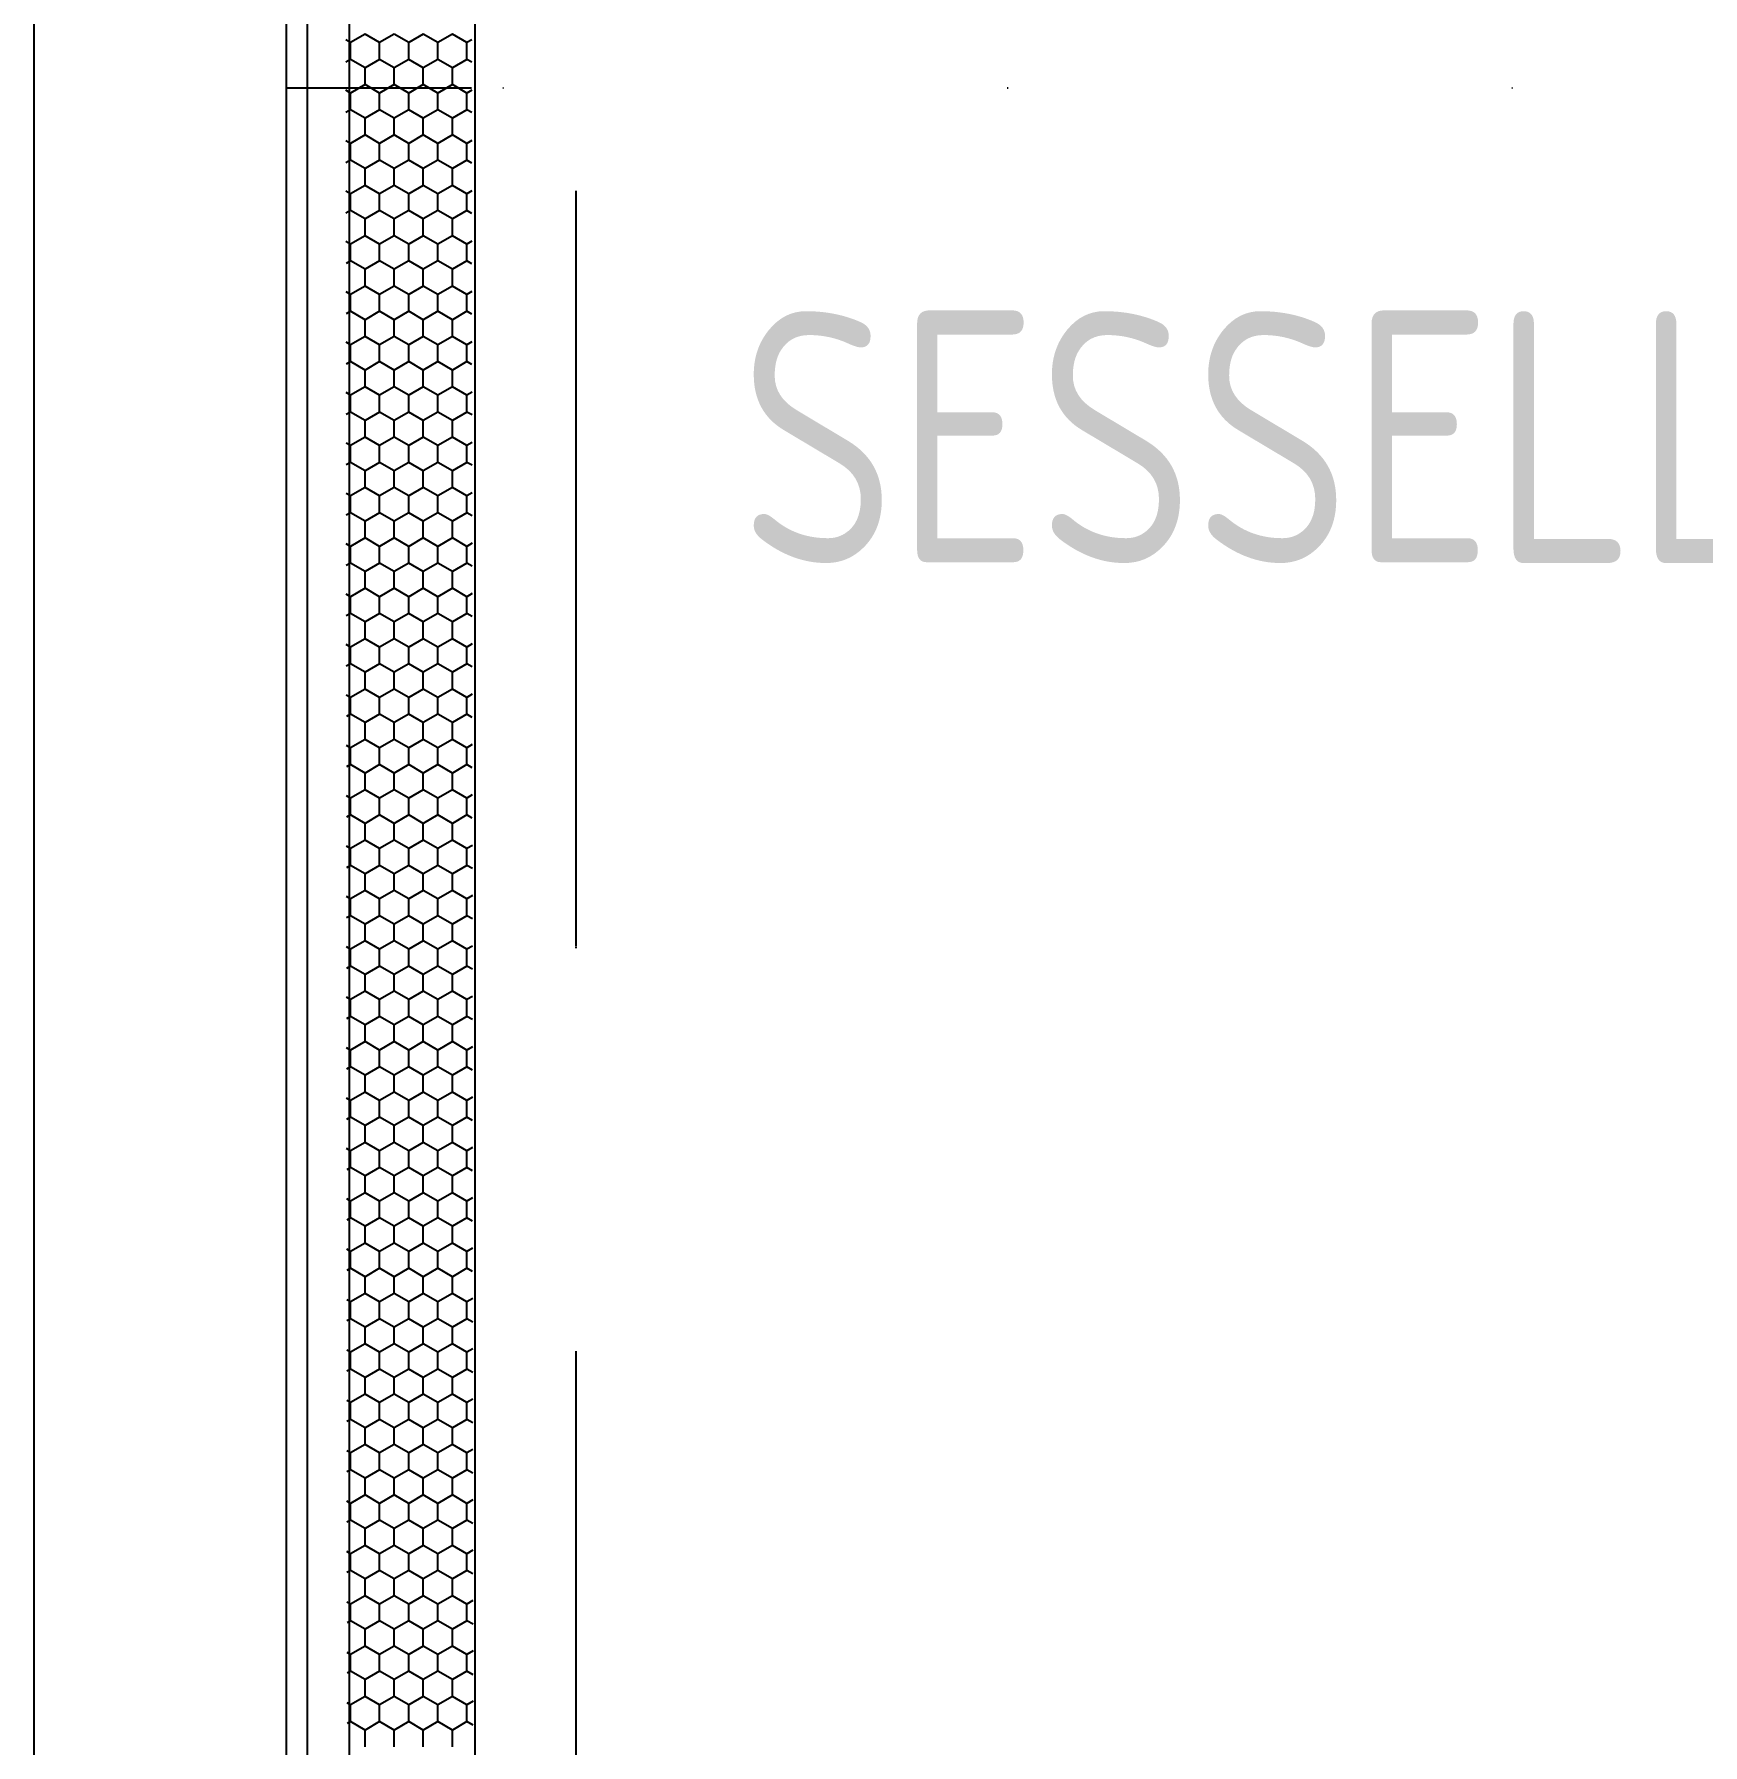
# Model space of a CAD drawing. Extents: x -1029 to 10077, y -1395 to 3524.
# Drawn here: x 575.5 to 774.3, y -372.3 to -168.5 of the extents above; entities that cross this region are included whole.
import ezdxf

# ---------------------------------------------------------------- set-up
doc = ezdxf.new("R2010")
doc.units = 0
doc.header["$LTSCALE"] = 60
doc.header["$MEASUREMENT"] = 0
doc.linetypes.add('A01$0$D1_Achse', pattern=[2.3, 0, -0.8, 1.5, 0])
doc.linetypes.add('A01$0$D1_Punkt 1mm', pattern=[1, 0, -1])
doc.layers.get('0').update_dxf_attribs({"linetype": 'CONTINUOUS'})
for name, color, linetype in [('A01$0$D1_01 Fassadenelemente', 7, 'CONTINUOUS'), ('A01$0$D1_09 Schraffuren', 7, 'CONTINUOUS'), ('A01$0$D1_10 Gelände', 7, 'CONTINUOUS')]:
    doc.layers.add(name, color=color, linetype=linetype)
doc.styles.add('SMALL', font='ISO.SHX', dxfattribs={"height": 12.5})

msp = doc.modelspace()

# ---------------------------------------------------------------- linework, layer by layer
at = {"layer": 'A01$0$D1_01 Fassadenelemente', "color": 252, "linetype": 'Continuous'}
for p, q in [((605.5, 0), (605.5, -711.5)), ((608, 0), (608, -709)), ((613, 0), (613, -704)), ((628, 0), (628, -674)), ((575.5, -1395.23), (575.5, -10)), ((627.61, -174.98), (605.5, -174.98))]:
    msp.add_line(p, q, dxfattribs=at)
at = {"layer": 'A01$0$D1_09 Schraffuren', "color": 252}
for p, q in [((614.92, -168.54), (613.19, -169.54)), ((616.65, -169.54), (614.92, -168.54)), ((618.38, -168.54), (616.65, -169.54)), ((620.11, -169.54), (618.38, -168.54)), ((621.85, -168.54), (620.11, -169.54)), ((623.58, -169.54), (621.85, -168.54)), ((625.31, -168.54), (623.58, -169.54)), ((627.04, -169.54), (625.31, -168.54)), ((613.19, -169.54), (612.63, -169.21)), ((613.19, -171.54), (613.19, -169.54)), ((616.65, -171.54), (616.65, -169.54)), ((620.11, -171.54), (620.11, -169.54)), ((623.58, -171.54), (623.58, -169.54)), ((627.63, -169.2), (627.04, -169.54)), ((627.04, -171.54), (627.04, -169.54)), ((613.19, -171.54), (612.63, -171.86)), ((614.92, -172.54), (613.19, -171.54)), ((616.65, -171.54), (614.92, -172.54)), ((614.92, -174.54), (614.92, -172.54)), ((618.38, -172.54), (616.65, -171.54)), ((620.11, -171.54), (618.38, -172.54)), ((618.38, -174.54), (618.38, -172.54)), ((621.85, -172.54), (620.11, -171.54)), ((623.58, -171.54), (621.85, -172.54)), ((621.85, -174.54), (621.85, -172.54)), ((625.31, -172.54), (623.58, -171.54)), ((627.04, -171.54), (625.31, -172.54)), ((625.31, -174.54), (625.31, -172.54)), ((627.63, -171.87), (627.04, -171.54)), ((613.19, -175.54), (612.63, -175.21)), ((614.92, -174.54), (613.19, -175.54)), ((616.65, -175.54), (614.92, -174.54)), ((618.38, -174.54), (616.65, -175.54)), ((620.11, -175.54), (618.38, -174.54)), ((621.85, -174.54), (620.11, -175.54)), ((623.58, -175.54), (621.85, -174.54)), ((625.31, -174.54), (623.58, -175.54)), ((627.04, -175.54), (625.31, -174.54)), ((627.63, -175.2), (627.04, -175.54)), ((613.19, -177.54), (613.19, -175.54)), ((616.65, -177.54), (616.65, -175.54)), ((620.11, -177.54), (620.11, -175.54)), ((623.58, -177.54), (623.58, -175.54)), ((627.04, -177.54), (627.04, -175.54)), ((613.19, -177.54), (612.63, -177.85)), ((614.92, -178.54), (613.19, -177.54)), ((616.65, -177.54), (614.92, -178.54)), ((614.92, -180.54), (614.92, -178.54)), ((618.38, -178.54), (616.65, -177.54)), ((620.11, -177.54), (618.38, -178.54)), ((618.38, -180.54), (618.38, -178.54)), ((621.85, -178.54), (620.11, -177.54)), ((623.58, -177.54), (621.85, -178.54)), ((621.85, -180.54), (621.85, -178.54)), ((625.31, -178.54), (623.58, -177.54)), ((627.04, -177.54), (625.31, -178.54)), ((625.31, -180.54), (625.31, -178.54)), ((627.63, -177.88), (627.04, -177.54)), ((613.19, -181.54), (612.63, -181.22)), ((614.92, -180.54), (613.19, -181.54)), ((616.65, -181.54), (614.92, -180.54)), ((618.38, -180.54), (616.65, -181.54)), ((620.11, -181.54), (618.38, -180.54)), ((621.85, -180.54), (620.11, -181.54)), ((623.58, -181.54), (621.85, -180.54)), ((625.31, -180.54), (623.58, -181.54)), ((627.04, -181.54), (625.31, -180.54)), ((627.63, -181.19), (627.04, -181.54)), ((613.19, -183.54), (613.19, -181.54)), ((616.65, -183.54), (616.65, -181.54)), ((620.11, -183.54), (620.11, -181.54)), ((623.58, -183.54), (623.58, -181.54)), ((627.04, -183.54), (627.04, -181.54)), ((613.19, -183.54), (612.64, -183.85)), ((614.92, -184.54), (613.19, -183.54)), ((616.65, -183.54), (614.92, -184.54)), ((614.92, -186.54), (614.92, -184.54)), ((618.38, -184.54), (616.65, -183.54)), ((620.11, -183.54), (618.38, -184.54)), ((618.38, -186.54), (618.38, -184.54)), ((621.85, -184.54), (620.11, -183.54)), ((623.58, -183.54), (621.85, -184.54)), ((621.85, -186.54), (621.85, -184.54)), ((625.31, -184.54), (623.58, -183.54)), ((627.04, -183.54), (625.31, -184.54)), ((625.31, -186.54), (625.31, -184.54)), ((627.64, -183.88), (627.04, -183.54)), ((613.19, -187.54), (612.64, -187.22)), ((614.92, -186.54), (613.19, -187.54)), ((616.65, -187.54), (614.92, -186.54)), ((618.38, -186.54), (616.65, -187.54)), ((620.11, -187.54), (618.38, -186.54)), ((621.85, -186.54), (620.11, -187.54)), ((623.58, -187.54), (621.85, -186.54)), ((625.31, -186.54), (623.58, -187.54)), ((627.04, -187.54), (625.31, -186.54)), ((627.64, -187.19), (627.04, -187.54)), ((613.19, -189.54), (613.19, -187.54)), ((616.65, -189.54), (616.65, -187.54)), ((620.11, -189.54), (620.11, -187.54)), ((623.58, -189.54), (623.58, -187.54)), ((627.04, -189.54), (627.04, -187.54)), ((613.19, -189.54), (612.64, -189.85)), ((614.92, -190.54), (613.19, -189.54)), ((616.65, -189.54), (614.92, -190.54)), ((614.92, -192.54), (614.92, -190.54)), ((618.38, -190.54), (616.65, -189.54)), ((620.11, -189.54), (618.38, -190.54)), ((618.38, -192.54), (618.38, -190.54)), ((621.85, -190.54), (620.11, -189.54)), ((623.58, -189.54), (621.85, -190.54)), ((621.85, -192.54), (621.85, -190.54)), ((625.31, -190.54), (623.58, -189.54)), ((627.04, -189.54), (625.31, -190.54)), ((625.31, -192.54), (625.31, -190.54)), ((627.64, -189.88), (627.04, -189.54)), ((613.19, -193.54), (612.64, -193.22)), ((614.92, -192.54), (613.19, -193.54)), ((613.19, -195.54), (613.19, -193.54)), ((616.65, -193.54), (614.92, -192.54)), ((618.38, -192.54), (616.65, -193.54)), ((616.65, -195.54), (616.65, -193.54)), ((620.11, -193.54), (618.38, -192.54)), ((621.85, -192.54), (620.11, -193.54)), ((620.11, -195.54), (620.11, -193.54)), ((623.58, -193.54), (621.85, -192.54)), ((625.31, -192.54), (623.58, -193.54)), ((623.58, -195.54), (623.58, -193.54)), ((627.04, -193.54), (625.31, -192.54)), ((627.64, -193.19), (627.04, -193.54)), ((627.04, -195.54), (627.04, -193.54)), ((613.19, -195.54), (612.65, -195.85)), ((614.92, -196.54), (613.19, -195.54)), ((616.65, -195.54), (614.92, -196.54)), ((618.38, -196.54), (616.65, -195.54)), ((620.11, -195.54), (618.38, -196.54)), ((621.85, -196.54), (620.11, -195.54)), ((623.58, -195.54), (621.85, -196.54)), ((625.31, -196.54), (623.58, -195.54)), ((627.04, -195.54), (625.31, -196.54)), ((627.65, -195.88), (627.04, -195.54)), ((614.92, -198.54), (614.92, -196.54)), ((618.38, -198.54), (618.38, -196.54)), ((621.85, -198.54), (621.85, -196.54)), ((625.31, -198.54), (625.31, -196.54)), ((613.19, -199.54), (612.65, -199.22)), ((614.92, -198.54), (613.19, -199.54)), ((613.19, -201.54), (613.19, -199.54)), ((616.65, -199.54), (614.92, -198.54)), ((618.38, -198.54), (616.65, -199.54)), ((616.65, -201.54), (616.65, -199.54)), ((620.11, -199.54), (618.38, -198.54)), ((621.85, -198.54), (620.11, -199.54)), ((620.11, -201.54), (620.11, -199.54)), ((623.58, -199.54), (621.85, -198.54)), ((625.31, -198.54), (623.58, -199.54)), ((623.58, -201.54), (623.58, -199.54)), ((627.04, -199.54), (625.31, -198.54)), ((627.65, -199.18), (627.04, -199.54)), ((627.04, -201.54), (627.04, -199.54)), ((613.19, -201.54), (612.65, -201.84)), ((614.92, -202.54), (613.19, -201.54)), ((616.65, -201.54), (614.92, -202.54)), ((618.38, -202.54), (616.65, -201.54)), ((620.11, -201.54), (618.38, -202.54)), ((621.85, -202.54), (620.11, -201.54)), ((623.58, -201.54), (621.85, -202.54)), ((625.31, -202.54), (623.58, -201.54)), ((627.04, -201.54), (625.31, -202.54)), ((627.65, -201.89), (627.04, -201.54)), ((614.92, -204.54), (614.92, -202.54)), ((618.38, -204.54), (618.38, -202.54)), ((621.85, -204.54), (621.85, -202.54)), ((625.31, -204.54), (625.31, -202.54)), ((613.19, -205.54), (612.65, -205.23)), ((614.92, -204.54), (613.19, -205.54)), ((613.19, -207.54), (613.19, -205.54)), ((616.65, -205.54), (614.92, -204.54)), ((618.38, -204.54), (616.65, -205.54)), ((616.65, -207.54), (616.65, -205.54)), ((620.11, -205.54), (618.38, -204.54)), ((621.85, -204.54), (620.11, -205.54)), ((620.11, -207.54), (620.11, -205.54)), ((623.58, -205.54), (621.85, -204.54)), ((625.31, -204.54), (623.58, -205.54)), ((623.58, -207.54), (623.58, -205.54)), ((627.04, -205.54), (625.31, -204.54)), ((627.65, -205.18), (627.04, -205.54)), ((627.04, -207.54), (627.04, -205.54)), ((613.19, -207.54), (612.65, -207.84)), ((614.92, -208.54), (613.19, -207.54)), ((616.65, -207.54), (614.92, -208.54)), ((618.38, -208.54), (616.65, -207.54)), ((620.11, -207.54), (618.38, -208.54)), ((621.85, -208.54), (620.11, -207.54)), ((623.58, -207.54), (621.85, -208.54)), ((625.31, -208.54), (623.58, -207.54)), ((627.04, -207.54), (625.31, -208.54)), ((627.65, -207.89), (627.04, -207.54)), ((614.92, -210.54), (614.92, -208.54)), ((618.38, -210.54), (618.38, -208.54)), ((621.85, -210.54), (621.85, -208.54)), ((625.31, -210.54), (625.31, -208.54)), ((613.19, -211.54), (612.66, -211.23)), ((614.92, -210.54), (613.19, -211.54)), ((613.19, -213.54), (613.19, -211.54)), ((616.65, -211.54), (614.92, -210.54)), ((618.38, -210.54), (616.65, -211.54)), ((616.65, -213.54), (616.65, -211.54)), ((620.11, -211.54), (618.38, -210.54)), ((621.85, -210.54), (620.11, -211.54)), ((620.11, -213.54), (620.11, -211.54)), ((623.58, -211.54), (621.85, -210.54)), ((625.31, -210.54), (623.58, -211.54)), ((623.58, -213.54), (623.58, -211.54)), ((627.04, -211.54), (625.31, -210.54)), ((627.66, -211.18), (627.04, -211.54)), ((627.04, -213.54), (627.04, -211.54)), ((613.19, -213.54), (612.66, -213.84)), ((614.92, -214.54), (613.19, -213.54)), ((616.65, -213.54), (614.92, -214.54)), ((618.38, -214.54), (616.65, -213.54)), ((620.11, -213.54), (618.38, -214.54)), ((621.85, -214.54), (620.11, -213.54)), ((623.58, -213.54), (621.85, -214.54)), ((625.31, -214.54), (623.58, -213.54)), ((627.04, -213.54), (625.31, -214.54)), ((627.66, -213.89), (627.04, -213.54)), ((614.92, -216.54), (614.92, -214.54)), ((618.38, -216.54), (618.38, -214.54)), ((621.85, -216.54), (621.85, -214.54)), ((625.31, -216.54), (625.31, -214.54)), ((613.19, -217.54), (612.66, -217.23)), ((614.92, -216.54), (613.19, -217.54)), ((613.19, -219.54), (613.19, -217.54)), ((616.65, -217.54), (614.92, -216.54)), ((618.38, -216.54), (616.65, -217.54)), ((616.65, -219.54), (616.65, -217.54)), ((620.11, -217.54), (618.38, -216.54)), ((621.85, -216.54), (620.11, -217.54)), ((620.11, -219.54), (620.11, -217.54)), ((623.58, -217.54), (621.85, -216.54)), ((625.31, -216.54), (623.58, -217.54)), ((623.58, -219.54), (623.58, -217.54)), ((627.04, -217.54), (625.31, -216.54)), ((627.66, -217.18), (627.04, -217.54)), ((627.04, -219.54), (627.04, -217.54)), ((613.19, -219.54), (612.66, -219.84)), ((614.92, -220.54), (613.19, -219.54)), ((616.65, -219.54), (614.92, -220.54)), ((618.38, -220.54), (616.65, -219.54)), ((620.11, -219.54), (618.38, -220.54)), ((621.85, -220.54), (620.11, -219.54)), ((623.58, -219.54), (621.85, -220.54)), ((625.31, -220.54), (623.58, -219.54)), ((627.04, -219.54), (625.31, -220.54)), ((627.66, -219.89), (627.04, -219.54)), ((614.92, -222.54), (614.92, -220.54)), ((618.38, -222.54), (618.38, -220.54)), ((621.85, -222.54), (621.85, -220.54)), ((625.31, -222.54), (625.31, -220.54)), ((613.19, -223.54), (612.67, -223.24)), ((614.92, -222.54), (613.19, -223.54)), ((613.19, -225.54), (613.19, -223.54)), ((616.65, -223.54), (614.92, -222.54)), ((618.38, -222.54), (616.65, -223.54)), ((616.65, -225.54), (616.65, -223.54)), ((620.11, -223.54), (618.38, -222.54)), ((621.85, -222.54), (620.11, -223.54)), ((620.11, -225.54), (620.11, -223.54)), ((623.58, -223.54), (621.85, -222.54)), ((625.31, -222.54), (623.58, -223.54)), ((623.58, -225.54), (623.58, -223.54)), ((627.04, -223.54), (625.31, -222.54)), ((627.67, -223.17), (627.04, -223.54)), ((627.04, -225.54), (627.04, -223.54)), ((613.19, -225.54), (612.67, -225.83)), ((614.92, -226.54), (613.19, -225.54)), ((616.65, -225.54), (614.92, -226.54)), ((618.38, -226.54), (616.65, -225.54)), ((620.11, -225.54), (618.38, -226.54)), ((621.85, -226.54), (620.11, -225.54)), ((623.58, -225.54), (621.85, -226.54)), ((625.31, -226.54), (623.58, -225.54)), ((627.04, -225.54), (625.31, -226.54)), ((627.67, -225.9), (627.04, -225.54)), ((614.92, -228.54), (614.92, -226.54)), ((618.38, -228.54), (618.38, -226.54)), ((621.85, -228.54), (621.85, -226.54)), ((625.31, -228.54), (625.31, -226.54)), ((613.19, -229.54), (612.67, -229.24)), ((614.92, -228.54), (613.19, -229.54)), ((613.19, -231.54), (613.19, -229.54)), ((616.65, -229.54), (614.92, -228.54)), ((618.38, -228.54), (616.65, -229.54)), ((616.65, -231.54), (616.65, -229.54)), ((620.11, -229.54), (618.38, -228.54)), ((621.85, -228.54), (620.11, -229.54)), ((620.11, -231.54), (620.11, -229.54)), ((623.58, -229.54), (621.85, -228.54)), ((625.31, -228.54), (623.58, -229.54)), ((623.58, -231.54), (623.58, -229.54)), ((627.04, -229.54), (625.31, -228.54)), ((627.67, -229.17), (627.04, -229.54)), ((627.04, -231.54), (627.04, -229.54)), ((613.19, -231.54), (612.67, -231.83)), ((614.92, -232.54), (613.19, -231.54)), ((616.65, -231.54), (614.92, -232.54)), ((618.38, -232.54), (616.65, -231.54)), ((620.11, -231.54), (618.38, -232.54)), ((621.85, -232.54), (620.11, -231.54)), ((623.58, -231.54), (621.85, -232.54)), ((625.31, -232.54), (623.58, -231.54)), ((627.04, -231.54), (625.31, -232.54)), ((627.67, -231.9), (627.04, -231.54)), ((614.92, -234.54), (614.92, -232.54)), ((618.38, -234.54), (618.38, -232.54)), ((621.85, -234.54), (621.85, -232.54)), ((625.31, -234.54), (625.31, -232.54)), ((613.19, -235.54), (612.67, -235.24)), ((614.92, -234.54), (613.19, -235.54)), ((613.19, -237.54), (613.19, -235.54)), ((616.65, -235.54), (614.92, -234.54)), ((618.38, -234.54), (616.65, -235.54)), ((616.65, -237.54), (616.65, -235.54)), ((620.11, -235.54), (618.38, -234.54)), ((621.85, -234.54), (620.11, -235.54)), ((620.11, -237.54), (620.11, -235.54)), ((623.58, -235.54), (621.85, -234.54)), ((625.31, -234.54), (623.58, -235.54)), ((623.58, -237.54), (623.58, -235.54)), ((627.04, -235.54), (625.31, -234.54)), ((627.67, -235.17), (627.04, -235.54)), ((627.04, -237.54), (627.04, -235.54)), ((613.19, -237.54), (612.68, -237.83)), ((614.92, -238.54), (613.19, -237.54)), ((616.65, -237.54), (614.92, -238.54)), ((618.38, -238.54), (616.65, -237.54)), ((620.11, -237.54), (618.38, -238.54)), ((621.85, -238.54), (620.11, -237.54)), ((623.58, -237.54), (621.85, -238.54)), ((625.31, -238.54), (623.58, -237.54)), ((627.04, -237.54), (625.31, -238.54)), ((627.68, -237.9), (627.04, -237.54)), ((614.92, -240.54), (614.92, -238.54)), ((618.38, -240.54), (618.38, -238.54)), ((621.85, -240.54), (621.85, -238.54)), ((625.31, -240.54), (625.31, -238.54)), ((613.19, -241.54), (612.68, -241.24)), ((614.92, -240.54), (613.19, -241.54)), ((613.19, -243.54), (613.19, -241.54)), ((616.65, -241.54), (614.92, -240.54)), ((618.38, -240.54), (616.65, -241.54)), ((616.65, -243.54), (616.65, -241.54)), ((620.11, -241.54), (618.38, -240.54)), ((621.85, -240.54), (620.11, -241.54)), ((620.11, -243.54), (620.11, -241.54)), ((623.58, -241.54), (621.85, -240.54)), ((625.31, -240.54), (623.58, -241.54)), ((623.58, -243.54), (623.58, -241.54)), ((627.04, -241.54), (625.31, -240.54)), ((627.68, -241.17), (627.04, -241.54)), ((627.04, -243.54), (627.04, -241.54)), ((613.19, -243.54), (612.68, -243.83)), ((614.92, -244.54), (613.19, -243.54)), ((616.65, -243.54), (614.92, -244.54)), ((618.38, -244.54), (616.65, -243.54)), ((620.11, -243.54), (618.38, -244.54)), ((621.85, -244.54), (620.11, -243.54)), ((623.58, -243.54), (621.85, -244.54)), ((625.31, -244.54), (623.58, -243.54)), ((627.04, -243.54), (625.31, -244.54)), ((627.68, -243.9), (627.04, -243.54)), ((614.92, -246.54), (613.19, -247.54)), ((614.92, -246.54), (614.92, -244.54)), ((616.65, -247.54), (614.92, -246.54)), ((618.38, -246.54), (616.65, -247.54)), ((618.38, -246.54), (618.38, -244.54)), ((620.11, -247.54), (618.38, -246.54)), ((621.85, -246.54), (620.11, -247.54)), ((621.85, -246.54), (621.85, -244.54)), ((623.58, -247.54), (621.85, -246.54)), ((625.31, -246.54), (623.58, -247.54)), ((625.31, -246.54), (625.31, -244.54)), ((627.04, -247.54), (625.31, -246.54)), ((613.19, -247.54), (612.68, -247.25)), ((613.19, -249.54), (613.19, -247.54)), ((616.65, -249.54), (616.65, -247.54)), ((620.11, -249.54), (620.11, -247.54)), ((623.58, -249.54), (623.58, -247.54)), ((627.68, -247.16), (627.04, -247.54)), ((627.04, -249.54), (627.04, -247.54)), ((613.19, -249.54), (612.69, -249.82)), ((614.92, -250.54), (613.19, -249.54)), ((616.65, -249.54), (614.92, -250.54)), ((614.92, -252.54), (614.92, -250.54)), ((618.38, -250.54), (616.65, -249.54)), ((620.11, -249.54), (618.38, -250.54)), ((618.38, -252.54), (618.38, -250.54)), ((621.85, -250.54), (620.11, -249.54)), ((623.58, -249.54), (621.85, -250.54)), ((621.85, -252.54), (621.85, -250.54)), ((625.31, -250.54), (623.58, -249.54)), ((627.04, -249.54), (625.31, -250.54)), ((625.31, -252.54), (625.31, -250.54)), ((627.69, -249.91), (627.04, -249.54)), ((614.92, -252.54), (613.19, -253.54)), ((616.65, -253.54), (614.92, -252.54)), ((618.38, -252.54), (616.65, -253.54)), ((620.11, -253.54), (618.38, -252.54)), ((621.85, -252.54), (620.11, -253.54)), ((623.58, -253.54), (621.85, -252.54)), ((625.31, -252.54), (623.58, -253.54)), ((627.04, -253.54), (625.31, -252.54)), ((613.19, -253.54), (612.69, -253.25)), ((613.19, -255.54), (613.19, -253.54)), ((616.65, -255.54), (616.65, -253.54)), ((620.11, -255.54), (620.11, -253.54)), ((623.58, -255.54), (623.58, -253.54)), ((627.69, -253.16), (627.04, -253.54)), ((627.04, -255.54), (627.04, -253.54)), ((613.19, -255.54), (612.69, -255.82)), ((614.92, -256.54), (613.19, -255.54)), ((616.65, -255.54), (614.92, -256.54)), ((614.92, -258.54), (614.92, -256.54)), ((618.38, -256.54), (616.65, -255.54)), ((620.11, -255.54), (618.38, -256.54)), ((618.38, -258.54), (618.38, -256.54)), ((621.85, -256.54), (620.11, -255.54)), ((623.58, -255.54), (621.85, -256.54)), ((621.85, -258.54), (621.85, -256.54)), ((625.31, -256.54), (623.58, -255.54)), ((627.04, -255.54), (625.31, -256.54)), ((625.31, -258.54), (625.31, -256.54)), ((627.69, -255.91), (627.04, -255.54)), ((614.92, -258.54), (613.19, -259.54)), ((616.65, -259.54), (614.92, -258.54)), ((618.38, -258.54), (616.65, -259.54)), ((620.11, -259.54), (618.38, -258.54)), ((621.85, -258.54), (620.11, -259.54)), ((623.58, -259.54), (621.85, -258.54)), ((625.31, -258.54), (623.58, -259.54)), ((627.04, -259.54), (625.31, -258.54)), ((613.19, -259.54), (612.69, -259.25)), ((613.19, -261.54), (613.19, -259.54)), ((616.65, -261.54), (616.65, -259.54)), ((620.11, -261.54), (620.11, -259.54)), ((623.58, -261.54), (623.58, -259.54)), ((627.69, -259.16), (627.04, -259.54)), ((627.04, -261.54), (627.04, -259.54)), ((613.19, -261.54), (612.69, -261.82)), ((614.92, -262.54), (613.19, -261.54)), ((616.65, -261.54), (614.92, -262.54)), ((614.92, -264.54), (614.92, -262.54)), ((618.38, -262.54), (616.65, -261.54)), ((620.11, -261.54), (618.38, -262.54)), ((618.38, -264.54), (618.38, -262.54)), ((621.85, -262.54), (620.11, -261.54)), ((623.58, -261.54), (621.85, -262.54)), ((621.85, -264.54), (621.85, -262.54)), ((625.31, -262.54), (623.58, -261.54)), ((627.04, -261.54), (625.31, -262.54)), ((625.31, -264.54), (625.31, -262.54)), ((627.69, -261.91), (627.04, -261.54)), ((614.92, -264.54), (613.19, -265.54)), ((616.65, -265.54), (614.92, -264.54)), ((618.38, -264.54), (616.65, -265.54)), ((620.11, -265.54), (618.38, -264.54)), ((621.85, -264.54), (620.11, -265.54)), ((623.58, -265.54), (621.85, -264.54)), ((625.31, -264.54), (623.58, -265.54)), ((627.04, -265.54), (625.31, -264.54)), ((613.19, -265.54), (612.7, -265.25)), ((613.19, -267.54), (613.19, -265.54)), ((616.65, -267.54), (616.65, -265.54)), ((620.11, -267.54), (620.11, -265.54)), ((623.58, -267.54), (623.58, -265.54)), ((627.7, -265.16), (627.04, -265.54)), ((627.04, -267.54), (627.04, -265.54)), ((613.19, -267.54), (612.7, -267.82)), ((614.92, -268.54), (613.19, -267.54)), ((616.65, -267.54), (614.92, -268.54)), ((614.92, -270.54), (614.92, -268.54)), ((618.38, -268.54), (616.65, -267.54)), ((620.11, -267.54), (618.38, -268.54)), ((618.38, -270.54), (618.38, -268.54)), ((621.85, -268.54), (620.11, -267.54)), ((623.58, -267.54), (621.85, -268.54)), ((621.85, -270.54), (621.85, -268.54)), ((625.31, -268.54), (623.58, -267.54)), ((627.04, -267.54), (625.31, -268.54)), ((625.31, -270.54), (625.31, -268.54)), ((627.7, -267.91), (627.04, -267.54)), ((614.92, -270.54), (613.19, -271.54)), ((616.65, -271.54), (614.92, -270.54)), ((618.38, -270.54), (616.65, -271.54)), ((620.11, -271.54), (618.38, -270.54)), ((621.85, -270.54), (620.11, -271.54)), ((623.58, -271.54), (621.85, -270.54)), ((625.31, -270.54), (623.58, -271.54)), ((627.04, -271.54), (625.31, -270.54)), ((613.19, -271.54), (612.7, -271.26)), ((613.19, -273.54), (613.19, -271.54)), ((616.65, -273.54), (616.65, -271.54)), ((620.11, -273.54), (620.11, -271.54)), ((623.58, -273.54), (623.58, -271.54)), ((627.7, -271.15), (627.04, -271.54)), ((627.04, -273.54), (627.04, -271.54)), ((613.19, -273.54), (612.7, -273.81)), ((614.92, -274.54), (613.19, -273.54)), ((616.65, -273.54), (614.92, -274.54)), ((614.92, -276.54), (614.92, -274.54)), ((618.38, -274.54), (616.65, -273.54)), ((620.11, -273.54), (618.38, -274.54)), ((618.38, -276.54), (618.38, -274.54)), ((621.85, -274.54), (620.11, -273.54)), ((623.58, -273.54), (621.85, -274.54)), ((621.85, -276.54), (621.85, -274.54)), ((625.31, -274.54), (623.58, -273.54)), ((627.04, -273.54), (625.31, -274.54)), ((625.31, -276.54), (625.31, -274.54)), ((627.7, -273.92), (627.04, -273.54)), ((614.92, -276.54), (613.19, -277.54)), ((616.65, -277.54), (614.92, -276.54)), ((618.38, -276.54), (616.65, -277.54)), ((620.11, -277.54), (618.38, -276.54)), ((621.85, -276.54), (620.11, -277.54)), ((623.58, -277.54), (621.85, -276.54)), ((625.31, -276.54), (623.58, -277.54)), ((627.04, -277.54), (625.31, -276.54)), ((613.19, -277.54), (612.71, -277.26)), ((613.19, -279.54), (613.19, -277.54)), ((616.65, -279.54), (616.65, -277.54)), ((620.11, -279.54), (620.11, -277.54)), ((623.58, -279.54), (623.58, -277.54)), ((627.71, -277.15), (627.04, -277.54)), ((627.04, -279.54), (627.04, -277.54)), ((613.19, -279.54), (612.71, -279.81)), ((614.92, -280.54), (613.19, -279.54)), ((616.65, -279.54), (614.92, -280.54)), ((614.92, -282.54), (614.92, -280.54)), ((618.38, -280.54), (616.65, -279.54)), ((620.11, -279.54), (618.38, -280.54)), ((618.38, -282.54), (618.38, -280.54)), ((621.85, -280.54), (620.11, -279.54)), ((623.58, -279.54), (621.85, -280.54)), ((621.85, -282.54), (621.85, -280.54)), ((625.31, -280.54), (623.58, -279.54)), ((627.04, -279.54), (625.31, -280.54)), ((625.31, -282.54), (625.31, -280.54)), ((627.71, -279.92), (627.04, -279.54)), ((614.92, -282.54), (613.19, -283.54)), ((616.65, -283.54), (614.92, -282.54)), ((618.38, -282.54), (616.65, -283.54)), ((620.11, -283.54), (618.38, -282.54)), ((621.85, -282.54), (620.11, -283.54)), ((623.58, -283.54), (621.85, -282.54)), ((625.31, -282.54), (623.58, -283.54)), ((627.04, -283.54), (625.31, -282.54)), ((627.71, -283.15), (627.04, -283.54)), ((613.19, -283.54), (612.71, -283.26)), ((613.19, -285.54), (613.19, -283.54)), ((616.65, -285.54), (616.65, -283.54)), ((620.11, -285.54), (620.11, -283.54)), ((623.58, -285.54), (623.58, -283.54)), ((627.04, -285.54), (627.04, -283.54)), ((613.19, -285.54), (612.71, -285.81)), ((614.92, -286.54), (613.19, -285.54)), ((616.65, -285.54), (614.92, -286.54)), ((614.92, -288.54), (614.92, -286.54)), ((618.38, -286.54), (616.65, -285.54)), ((620.11, -285.54), (618.38, -286.54)), ((618.38, -288.54), (618.38, -286.54)), ((621.85, -286.54), (620.11, -285.54)), ((623.58, -285.54), (621.85, -286.54)), ((621.85, -288.54), (621.85, -286.54)), ((625.31, -286.54), (623.58, -285.54)), ((627.04, -285.54), (625.31, -286.54)), ((625.31, -288.54), (625.31, -286.54)), ((627.71, -285.92), (627.04, -285.54)), ((613.19, -289.54), (612.71, -289.26)), ((614.92, -288.54), (613.19, -289.54)), ((616.65, -289.54), (614.92, -288.54)), ((618.38, -288.54), (616.65, -289.54)), ((620.11, -289.54), (618.38, -288.54)), ((621.85, -288.54), (620.11, -289.54)), ((623.58, -289.54), (621.85, -288.54)), ((625.31, -288.54), (623.58, -289.54)), ((627.04, -289.54), (625.31, -288.54)), ((627.71, -289.15), (627.04, -289.54)), ((613.19, -291.54), (613.19, -289.54)), ((616.65, -291.54), (616.65, -289.54)), ((620.11, -291.54), (620.11, -289.54)), ((623.58, -291.54), (623.58, -289.54)), ((627.04, -291.54), (627.04, -289.54)), ((613.19, -291.54), (612.72, -291.81)), ((614.92, -292.54), (613.19, -291.54)), ((616.65, -291.54), (614.92, -292.54)), ((614.92, -294.54), (614.92, -292.54)), ((618.38, -292.54), (616.65, -291.54)), ((620.11, -291.54), (618.38, -292.54)), ((618.38, -294.54), (618.38, -292.54)), ((621.85, -292.54), (620.11, -291.54)), ((623.58, -291.54), (621.85, -292.54)), ((621.85, -294.54), (621.85, -292.54)), ((625.31, -292.54), (623.58, -291.54)), ((627.04, -291.54), (625.31, -292.54)), ((625.31, -294.54), (625.31, -292.54)), ((627.72, -291.92), (627.04, -291.54)), ((613.19, -295.54), (612.72, -295.27)), ((614.92, -294.54), (613.19, -295.54)), ((616.65, -295.54), (614.92, -294.54)), ((618.38, -294.54), (616.65, -295.54)), ((620.11, -295.54), (618.38, -294.54)), ((621.85, -294.54), (620.11, -295.54)), ((623.58, -295.54), (621.85, -294.54)), ((625.31, -294.54), (623.58, -295.54)), ((627.04, -295.54), (625.31, -294.54)), ((627.72, -295.14), (627.04, -295.54)), ((613.19, -297.54), (613.19, -295.54)), ((616.65, -297.54), (616.65, -295.54)), ((620.11, -297.54), (620.11, -295.54)), ((623.58, -297.54), (623.58, -295.54)), ((627.04, -297.54), (627.04, -295.54)), ((613.19, -297.54), (612.72, -297.8)), ((614.92, -298.54), (613.19, -297.54)), ((616.65, -297.54), (614.92, -298.54)), ((614.92, -300.54), (614.92, -298.54)), ((618.38, -298.54), (616.65, -297.54)), ((620.11, -297.54), (618.38, -298.54)), ((618.38, -300.54), (618.38, -298.54)), ((621.85, -298.54), (620.11, -297.54)), ((623.58, -297.54), (621.85, -298.54)), ((621.85, -300.54), (621.85, -298.54)), ((625.31, -298.54), (623.58, -297.54)), ((627.04, -297.54), (625.31, -298.54)), ((625.31, -300.54), (625.31, -298.54)), ((627.72, -297.93), (627.04, -297.54)), ((613.19, -301.54), (612.72, -301.27)), ((614.92, -300.54), (613.19, -301.54)), ((613.19, -303.54), (613.19, -301.54)), ((616.65, -301.54), (614.92, -300.54)), ((618.38, -300.54), (616.65, -301.54)), ((616.65, -303.54), (616.65, -301.54)), ((620.11, -301.54), (618.38, -300.54)), ((621.85, -300.54), (620.11, -301.54)), ((620.11, -303.54), (620.11, -301.54)), ((623.58, -301.54), (621.85, -300.54)), ((625.31, -300.54), (623.58, -301.54)), ((623.58, -303.54), (623.58, -301.54)), ((627.04, -301.54), (625.31, -300.54)), ((627.72, -301.14), (627.04, -301.54)), ((627.04, -303.54), (627.04, -301.54)), ((613.19, -303.54), (612.73, -303.8)), ((614.92, -304.54), (613.19, -303.54)), ((616.65, -303.54), (614.92, -304.54)), ((618.38, -304.54), (616.65, -303.54)), ((620.11, -303.54), (618.38, -304.54)), ((621.85, -304.54), (620.11, -303.54)), ((623.58, -303.54), (621.85, -304.54)), ((625.31, -304.54), (623.58, -303.54)), ((627.04, -303.54), (625.31, -304.54)), ((627.73, -303.93), (627.04, -303.54)), ((614.92, -306.54), (614.92, -304.54)), ((618.38, -306.54), (618.38, -304.54)), ((621.85, -306.54), (621.85, -304.54)), ((625.31, -306.54), (625.31, -304.54)), ((613.19, -307.54), (612.73, -307.27)), ((614.92, -306.54), (613.19, -307.54)), ((613.19, -309.54), (613.19, -307.54)), ((616.65, -307.54), (614.92, -306.54)), ((618.38, -306.54), (616.65, -307.54)), ((616.65, -309.54), (616.65, -307.54)), ((620.11, -307.54), (618.38, -306.54)), ((621.85, -306.54), (620.11, -307.54)), ((620.11, -309.54), (620.11, -307.54)), ((623.58, -307.54), (621.85, -306.54)), ((625.31, -306.54), (623.58, -307.54)), ((623.58, -309.54), (623.58, -307.54)), ((627.04, -307.54), (625.31, -306.54)), ((627.73, -307.14), (627.04, -307.54)), ((627.04, -309.54), (627.04, -307.54)), ((613.19, -309.54), (612.73, -309.8)), ((614.92, -310.54), (613.19, -309.54)), ((616.65, -309.54), (614.92, -310.54)), ((618.38, -310.54), (616.65, -309.54)), ((620.11, -309.54), (618.38, -310.54)), ((621.85, -310.54), (620.11, -309.54)), ((623.58, -309.54), (621.85, -310.54)), ((625.31, -310.54), (623.58, -309.54)), ((627.04, -309.54), (625.31, -310.54)), ((627.73, -309.93), (627.04, -309.54)), ((614.92, -312.54), (614.92, -310.54)), ((618.38, -312.54), (618.38, -310.54)), ((621.85, -312.54), (621.85, -310.54)), ((625.31, -312.54), (625.31, -310.54)), ((613.19, -313.54), (612.73, -313.27)), ((614.92, -312.54), (613.19, -313.54)), ((613.19, -315.54), (613.19, -313.54)), ((616.65, -313.54), (614.92, -312.54)), ((618.38, -312.54), (616.65, -313.54)), ((616.65, -315.54), (616.65, -313.54)), ((620.11, -313.54), (618.38, -312.54)), ((621.85, -312.54), (620.11, -313.54)), ((620.11, -315.54), (620.11, -313.54)), ((623.58, -313.54), (621.85, -312.54)), ((625.31, -312.54), (623.58, -313.54)), ((623.58, -315.54), (623.58, -313.54)), ((627.04, -313.54), (625.31, -312.54)), ((627.73, -313.14), (627.04, -313.54)), ((627.04, -315.54), (627.04, -313.54)), ((613.19, -315.54), (612.73, -315.8)), ((614.92, -316.54), (613.19, -315.54)), ((616.65, -315.54), (614.92, -316.54)), ((618.38, -316.54), (616.65, -315.54)), ((620.11, -315.54), (618.38, -316.54)), ((621.85, -316.54), (620.11, -315.54)), ((623.58, -315.54), (621.85, -316.54)), ((625.31, -316.54), (623.58, -315.54)), ((627.04, -315.54), (625.31, -316.54)), ((627.73, -315.94), (627.04, -315.54)), ((614.92, -318.54), (614.92, -316.54)), ((618.38, -318.54), (618.38, -316.54)), ((621.85, -318.54), (621.85, -316.54)), ((625.31, -318.54), (625.31, -316.54)), ((613.19, -319.54), (612.74, -319.28)), ((614.92, -318.54), (613.19, -319.54)), ((613.19, -321.54), (613.19, -319.54)), ((616.65, -319.54), (614.92, -318.54)), ((618.38, -318.54), (616.65, -319.54)), ((616.65, -321.54), (616.65, -319.54)), ((620.11, -319.54), (618.38, -318.54)), ((621.85, -318.54), (620.11, -319.54)), ((620.11, -321.54), (620.11, -319.54)), ((623.58, -319.54), (621.85, -318.54)), ((625.31, -318.54), (623.58, -319.54)), ((623.58, -321.54), (623.58, -319.54)), ((627.04, -319.54), (625.31, -318.54)), ((627.74, -319.13), (627.04, -319.54)), ((627.04, -321.54), (627.04, -319.54)), ((613.19, -321.54), (612.74, -321.79)), ((614.92, -322.54), (613.19, -321.54)), ((616.65, -321.54), (614.92, -322.54)), ((618.38, -322.54), (616.65, -321.54)), ((620.11, -321.54), (618.38, -322.54)), ((621.85, -322.54), (620.11, -321.54)), ((623.58, -321.54), (621.85, -322.54)), ((625.31, -322.54), (623.58, -321.54)), ((627.04, -321.54), (625.31, -322.54)), ((627.74, -321.94), (627.04, -321.54)), ((614.92, -324.54), (614.92, -322.54)), ((618.38, -324.54), (618.38, -322.54)), ((621.85, -324.54), (621.85, -322.54)), ((625.31, -324.54), (625.31, -322.54)), ((613.19, -325.54), (612.74, -325.28)), ((614.92, -324.54), (613.19, -325.54)), ((613.19, -327.54), (613.19, -325.54)), ((616.65, -325.54), (614.92, -324.54)), ((618.38, -324.54), (616.65, -325.54)), ((616.65, -327.54), (616.65, -325.54)), ((620.11, -325.54), (618.38, -324.54)), ((621.85, -324.54), (620.11, -325.54)), ((620.11, -327.54), (620.11, -325.54)), ((623.58, -325.54), (621.85, -324.54)), ((625.31, -324.54), (623.58, -325.54)), ((623.58, -327.54), (623.58, -325.54)), ((627.04, -325.54), (625.31, -324.54)), ((627.74, -325.13), (627.04, -325.54)), ((627.04, -327.54), (627.04, -325.54)), ((613.19, -327.54), (612.74, -327.79)), ((614.92, -328.54), (613.19, -327.54)), ((616.65, -327.54), (614.92, -328.54)), ((618.38, -328.54), (616.65, -327.54)), ((620.11, -327.54), (618.38, -328.54)), ((621.85, -328.54), (620.11, -327.54)), ((623.58, -327.54), (621.85, -328.54)), ((625.31, -328.54), (623.58, -327.54)), ((627.04, -327.54), (625.31, -328.54)), ((627.74, -327.94), (627.04, -327.54)), ((614.92, -330.54), (614.92, -328.54)), ((618.38, -330.54), (618.38, -328.54)), ((621.85, -330.54), (621.85, -328.54)), ((625.31, -330.54), (625.31, -328.54)), ((613.19, -331.54), (612.75, -331.28)), ((614.92, -330.54), (613.19, -331.54)), ((613.19, -333.54), (613.19, -331.54)), ((616.65, -331.54), (614.92, -330.54)), ((618.38, -330.54), (616.65, -331.54)), ((616.65, -333.54), (616.65, -331.54)), ((620.11, -331.54), (618.38, -330.54)), ((621.85, -330.54), (620.11, -331.54)), ((620.11, -333.54), (620.11, -331.54)), ((623.58, -331.54), (621.85, -330.54)), ((625.31, -330.54), (623.58, -331.54)), ((623.58, -333.54), (623.58, -331.54)), ((627.04, -331.54), (625.31, -330.54)), ((627.75, -331.13), (627.04, -331.54)), ((627.04, -333.54), (627.04, -331.54)), ((613.19, -333.54), (612.75, -333.79)), ((614.92, -334.54), (613.19, -333.54)), ((616.65, -333.54), (614.92, -334.54)), ((618.38, -334.54), (616.65, -333.54)), ((620.11, -333.54), (618.38, -334.54)), ((621.85, -334.54), (620.11, -333.54)), ((623.58, -333.54), (621.85, -334.54)), ((625.31, -334.54), (623.58, -333.54)), ((627.04, -333.54), (625.31, -334.54)), ((627.75, -333.94), (627.04, -333.54)), ((614.92, -336.54), (614.92, -334.54)), ((618.38, -336.54), (618.38, -334.54)), ((621.85, -336.54), (621.85, -334.54)), ((625.31, -336.54), (625.31, -334.54)), ((613.19, -337.54), (612.75, -337.28)), ((614.92, -336.54), (613.19, -337.54)), ((613.19, -339.54), (613.19, -337.54)), ((616.65, -337.54), (614.92, -336.54)), ((618.38, -336.54), (616.65, -337.54)), ((616.65, -339.54), (616.65, -337.54)), ((620.11, -337.54), (618.38, -336.54)), ((621.85, -336.54), (620.11, -337.54)), ((620.11, -339.54), (620.11, -337.54)), ((623.58, -337.54), (621.85, -336.54)), ((625.31, -336.54), (623.58, -337.54)), ((623.58, -339.54), (623.58, -337.54)), ((627.04, -337.54), (625.31, -336.54)), ((627.75, -337.13), (627.04, -337.54)), ((627.04, -339.54), (627.04, -337.54)), ((613.19, -339.54), (612.75, -339.79)), ((614.92, -340.54), (613.19, -339.54)), ((616.65, -339.54), (614.92, -340.54)), ((618.38, -340.54), (616.65, -339.54)), ((620.11, -339.54), (618.38, -340.54)), ((621.85, -340.54), (620.11, -339.54)), ((623.58, -339.54), (621.85, -340.54)), ((625.31, -340.54), (623.58, -339.54)), ((627.04, -339.54), (625.31, -340.54)), ((627.75, -339.95), (627.04, -339.54)), ((614.92, -342.54), (614.92, -340.54)), ((618.38, -342.54), (618.38, -340.54)), ((621.85, -342.54), (621.85, -340.54)), ((625.31, -342.54), (625.31, -340.54)), ((613.19, -343.54), (612.75, -343.29)), ((614.92, -342.54), (613.19, -343.54)), ((613.19, -345.54), (613.19, -343.54)), ((616.65, -343.54), (614.92, -342.54)), ((618.38, -342.54), (616.65, -343.54)), ((616.65, -345.54), (616.65, -343.54)), ((620.11, -343.54), (618.38, -342.54)), ((621.85, -342.54), (620.11, -343.54)), ((620.11, -345.54), (620.11, -343.54)), ((623.58, -343.54), (621.85, -342.54)), ((625.31, -342.54), (623.58, -343.54)), ((623.58, -345.54), (623.58, -343.54)), ((627.04, -343.54), (625.31, -342.54)), ((627.75, -343.12), (627.04, -343.54)), ((627.04, -345.54), (627.04, -343.54)), ((613.19, -345.54), (612.76, -345.78)), ((614.92, -346.54), (613.19, -345.54)), ((616.65, -345.54), (614.92, -346.54)), ((618.38, -346.54), (616.65, -345.54)), ((620.11, -345.54), (618.38, -346.54)), ((621.85, -346.54), (620.11, -345.54)), ((623.58, -345.54), (621.85, -346.54)), ((625.31, -346.54), (623.58, -345.54)), ((627.04, -345.54), (625.31, -346.54)), ((627.76, -345.95), (627.04, -345.54)), ((614.92, -348.54), (614.92, -346.54)), ((618.38, -348.54), (618.38, -346.54)), ((621.85, -348.54), (621.85, -346.54)), ((625.31, -348.54), (625.31, -346.54)), ((613.19, -349.54), (612.76, -349.29)), ((614.92, -348.54), (613.19, -349.54)), ((613.19, -351.54), (613.19, -349.54)), ((616.65, -349.54), (614.92, -348.54)), ((618.38, -348.54), (616.65, -349.54)), ((616.65, -351.54), (616.65, -349.54)), ((620.11, -349.54), (618.38, -348.54)), ((621.85, -348.54), (620.11, -349.54)), ((620.11, -351.54), (620.11, -349.54)), ((623.58, -349.54), (621.85, -348.54)), ((625.31, -348.54), (623.58, -349.54)), ((623.58, -351.54), (623.58, -349.54)), ((627.04, -349.54), (625.31, -348.54)), ((627.76, -349.12), (627.04, -349.54)), ((627.04, -351.54), (627.04, -349.54)), ((613.19, -351.54), (612.76, -351.78)), ((614.92, -352.54), (613.19, -351.54)), ((616.65, -351.54), (614.92, -352.54)), ((618.38, -352.54), (616.65, -351.54)), ((620.11, -351.54), (618.38, -352.54)), ((621.85, -352.54), (620.11, -351.54)), ((623.58, -351.54), (621.85, -352.54)), ((625.31, -352.54), (623.58, -351.54)), ((627.04, -351.54), (625.31, -352.54)), ((627.76, -351.95), (627.04, -351.54)), ((614.92, -354.54), (613.19, -355.54)), ((614.92, -354.54), (614.92, -352.54)), ((616.65, -355.54), (614.92, -354.54)), ((618.38, -354.54), (616.65, -355.54)), ((618.38, -354.54), (618.38, -352.54)), ((620.11, -355.54), (618.38, -354.54)), ((621.85, -354.54), (620.11, -355.54)), ((621.85, -354.54), (621.85, -352.54)), ((623.58, -355.54), (621.85, -354.54)), ((625.31, -354.54), (623.58, -355.54)), ((625.31, -354.54), (625.31, -352.54)), ((627.04, -355.54), (625.31, -354.54)), ((613.19, -355.54), (612.76, -355.29)), ((613.19, -357.54), (613.19, -355.54)), ((616.65, -357.54), (616.65, -355.54)), ((620.11, -357.54), (620.11, -355.54)), ((623.58, -357.54), (623.58, -355.54)), ((627.76, -355.12), (627.04, -355.54)), ((627.04, -357.54), (627.04, -355.54)), ((613.19, -357.54), (612.77, -357.78)), ((614.92, -358.54), (613.19, -357.54)), ((616.65, -357.54), (614.92, -358.54)), ((614.92, -360.54), (614.92, -358.54)), ((618.38, -358.54), (616.65, -357.54)), ((620.11, -357.54), (618.38, -358.54)), ((618.38, -360.54), (618.38, -358.54)), ((621.85, -358.54), (620.11, -357.54)), ((623.58, -357.54), (621.85, -358.54)), ((621.85, -360.54), (621.85, -358.54)), ((625.31, -358.54), (623.58, -357.54)), ((627.04, -357.54), (625.31, -358.54)), ((625.31, -360.54), (625.31, -358.54)), ((627.77, -357.95), (627.04, -357.54)), ((614.92, -360.54), (613.19, -361.54)), ((616.65, -361.54), (614.92, -360.54)), ((618.38, -360.54), (616.65, -361.54)), ((620.11, -361.54), (618.38, -360.54)), ((621.85, -360.54), (620.11, -361.54)), ((623.58, -361.54), (621.85, -360.54)), ((625.31, -360.54), (623.58, -361.54)), ((627.04, -361.54), (625.31, -360.54)), ((613.19, -361.54), (612.77, -361.29)), ((613.19, -363.54), (613.19, -361.54)), ((616.65, -363.54), (616.65, -361.54)), ((620.11, -363.54), (620.11, -361.54)), ((623.58, -363.54), (623.58, -361.54)), ((627.77, -361.12), (627.04, -361.54)), ((627.04, -363.54), (627.04, -361.54)), ((613.19, -363.54), (612.77, -363.77)), ((614.92, -364.54), (613.19, -363.54)), ((616.65, -363.54), (614.92, -364.54)), ((614.92, -366.54), (614.92, -364.54)), ((618.38, -364.54), (616.65, -363.54)), ((620.11, -363.54), (618.38, -364.54)), ((618.38, -366.54), (618.38, -364.54)), ((621.85, -364.54), (620.11, -363.54)), ((623.58, -363.54), (621.85, -364.54)), ((621.85, -366.54), (621.85, -364.54)), ((625.31, -364.54), (623.58, -363.54)), ((627.04, -363.54), (625.31, -364.54)), ((625.31, -366.54), (625.31, -364.54)), ((627.77, -363.96), (627.04, -363.54)), ((614.92, -366.54), (613.19, -367.54)), ((616.65, -367.54), (614.92, -366.54)), ((618.38, -366.54), (616.65, -367.54)), ((620.11, -367.54), (618.38, -366.54)), ((621.85, -366.54), (620.11, -367.54)), ((623.58, -367.54), (621.85, -366.54)), ((625.31, -366.54), (623.58, -367.54)), ((627.04, -367.54), (625.31, -366.54)), ((613.19, -367.54), (612.77, -367.3)), ((613.19, -369.54), (613.19, -367.54)), ((616.65, -369.54), (616.65, -367.54)), ((620.11, -369.54), (620.11, -367.54)), ((623.58, -369.54), (623.58, -367.54)), ((627.77, -367.11), (627.04, -367.54)), ((627.04, -369.54), (627.04, -367.54)), ((613.19, -369.54), (612.77, -369.77)), ((614.92, -370.54), (613.19, -369.54)), ((616.65, -369.54), (614.92, -370.54)), ((614.92, -372.54), (614.92, -370.54)), ((618.38, -370.54), (616.65, -369.54)), ((620.11, -369.54), (618.38, -370.54)), ((618.38, -372.54), (618.38, -370.54)), ((621.85, -370.54), (620.11, -369.54)), ((623.58, -369.54), (621.85, -370.54)), ((621.85, -372.54), (621.85, -370.54)), ((625.31, -370.54), (623.58, -369.54)), ((627.04, -369.54), (625.31, -370.54)), ((625.31, -372.54), (625.31, -370.54)), ((627.77, -369.96), (627.04, -369.54))]:
    msp.add_line(p, q, dxfattribs=at)
at = {"layer": 'A01$0$D1_10 Gelände', "color": 252, "linetype": 'A01$0$D1_Achse'}
msp.add_line((640, -0.9), (640, -606), dxfattribs=at)
at = {"layer": 'A01$0$D1_10 Gelände', "color": 252, "linetype": 'A01$0$D1_Punkt 1mm'}
msp.add_line((1052.11, -174.98), (627.61, -174.98), dxfattribs=at)

# ---------------------------------------------------------------- texts
at = {"color": 252, "style": 'SMALL', "width": 0.874286}
msp.add_text('SESSELLAGER', height=30, dxfattribs=at).set_placement((659.53, -231.53))

doc.saveas('drawing.dxf')
